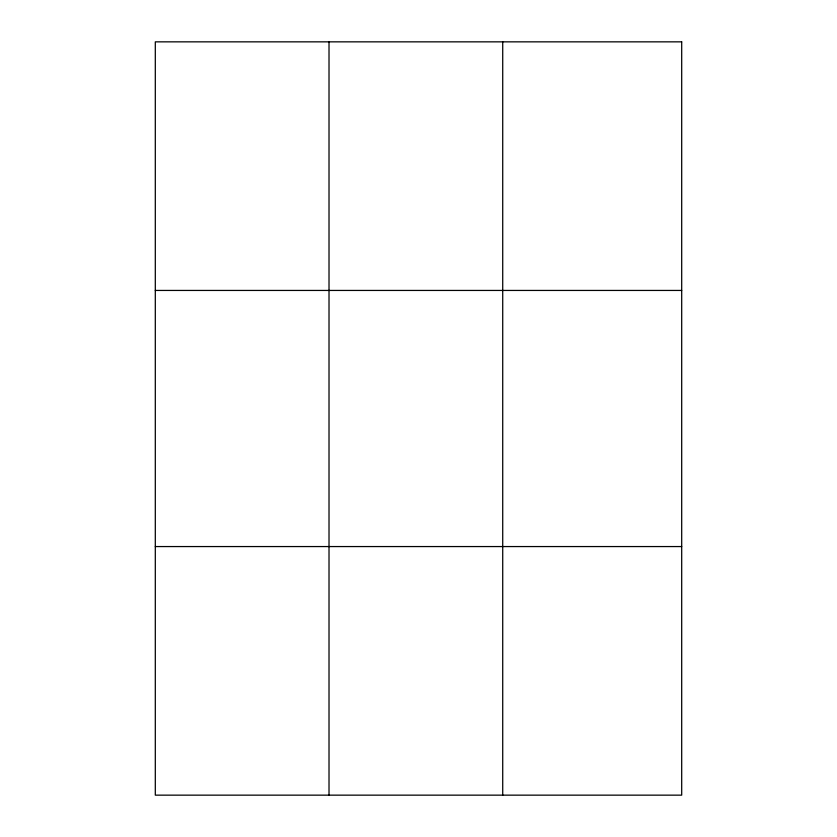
<?xml version="1.0" encoding="UTF-8"?>
<svg xmlns="http://www.w3.org/2000/svg" width="837" height="837" viewBox="0 0 837 837"><rect width="100%" height="100%" fill="white"/><g stroke="black" fill="none" stroke-linecap="round" stroke-linejoin="round"><path stroke-width="1.26" d="M329.014 41.85L329.014 795.15M502.723 41.85L502.723 795.15M155.305 290.439L681.695 290.439M155.305 546.561L681.695 546.561M681.695 41.85L681.695 795.15L155.305 795.15L155.305 41.85L681.695 41.85"/></g></svg>
